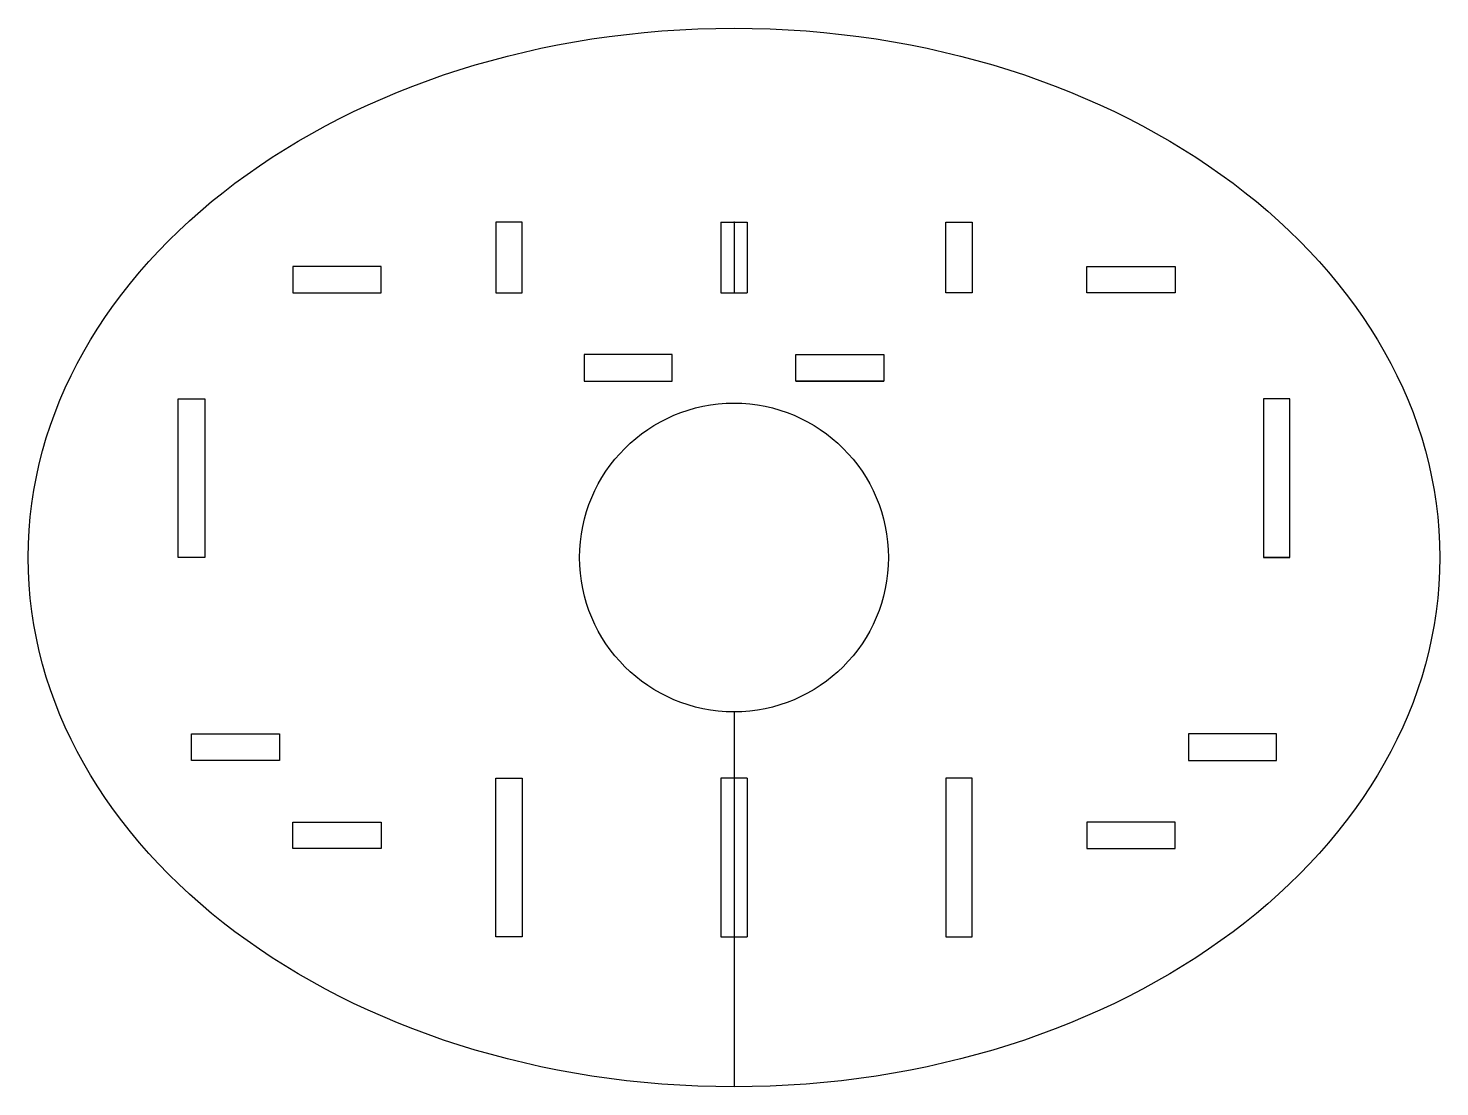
# Model space of a CAD drawing. Header units: inches. Extents: x -21.5 to 1.9, y -10.2 to 3.9.
# Drawn here: x -21.45 to -15.16, y -10.24 to -5.52 of the extents above.
import ezdxf

# ---------------------------------------------------------------- set-up
doc = ezdxf.new("R2010")
doc.units = ezdxf.units.IN
doc.header["$MEASUREMENT"] = 0
doc.header["$PDSIZE"] = -1
doc.linetypes.add('CENTERX2', pattern=[0.8, 0.5, -0.1, 0.1, -0.1])

msp = doc.modelspace()

# ---------------------------------------------------------------- linework, layer by layer
at = {"color": 7, "linetype": 'Continuous'}
for p, q in [((-19.2497, -6.3847), (-19.3678, -6.3847)), ((-19.3678, -6.3847), (-19.3678, -6.6997)), ((-19.2497, -6.6997), (-19.2497, -6.3847)), ((-18.3639, -6.3847), (-18.3639, -6.6997)), ((-18.3639, -6.3847), (-18.2458, -6.3847)), ((-18.3048, -6.3847), (-18.3048, -6.6997)), ((-18.2458, -6.3847), (-18.2458, -6.6997)), ((-17.36, -6.3847), (-17.2418, -6.3847)), ((-17.36, -6.6997), (-17.36, -6.3847)), ((-17.2418, -6.3847), (-17.2418, -6.6997)), ((-20.2733, -6.5816), (-20.2733, -6.6997)), ((-19.8796, -6.5816), (-20.2733, -6.5816)), ((-19.8796, -6.6997), (-19.8796, -6.5816)), ((-16.73, -6.6997), (-16.73, -6.5816)), ((-16.73, -6.5816), (-16.3363, -6.5816)), ((-16.3363, -6.5816), (-16.3363, -6.6997)), ((-20.2733, -6.6997), (-19.8796, -6.6997)), ((-19.3678, -6.6997), (-19.2497, -6.6997)), ((-18.3639, -6.6997), (-18.2458, -6.6997)), ((-17.2418, -6.6997), (-17.36, -6.6997)), ((-16.3363, -6.6997), (-16.73, -6.6997)), ((-18.5804, -6.9753), (-18.9741, -6.9753)), ((-18.9741, -6.9753), (-18.9741, -7.0934)), ((-18.5804, -7.0934), (-18.5804, -6.9753)), ((-18.0292, -6.9753), (-17.6355, -6.9753)), ((-18.0292, -7.0934), (-18.0292, -6.9753)), ((-17.6355, -6.9753), (-17.6355, -7.0934)), ((-18.9741, -7.0934), (-18.5804, -7.0934)), ((-17.6355, -7.0934), (-18.0292, -7.0934)), ((-20.7851, -7.8808), (-20.7851, -7.1721)), ((-20.7851, -7.1721), (-20.667, -7.1721)), ((-20.667, -7.1721), (-20.667, -7.8808)), ((-15.9426, -7.1721), (-15.9426, -7.8808)), ((-15.8245, -7.1721), (-15.9426, -7.1721)), ((-15.8245, -7.8808), (-15.8245, -7.1721)), ((-20.667, -7.8808), (-20.7851, -7.8808)), ((-15.9426, -7.8808), (-15.8245, -7.8808)), ((-18.3048, -8.5697), (-18.3048, -10.243)), ((-20.7261, -8.6682), (-20.3324, -8.6682)), ((-20.7261, -8.7863), (-20.7261, -8.6682)), ((-20.3324, -8.6682), (-20.3324, -8.7863)), ((-16.2773, -8.6682), (-16.2773, -8.7863)), ((-15.8836, -8.6682), (-16.2773, -8.6682)), ((-15.8836, -8.7863), (-15.8836, -8.6682)), ((-20.3324, -8.7863), (-20.7261, -8.7863)), ((-16.2773, -8.7863), (-15.8836, -8.7863)), ((-19.3678, -9.5737), (-19.3678, -8.865)), ((-19.3678, -8.865), (-19.2497, -8.865)), ((-19.2497, -8.865), (-19.2497, -9.5737)), ((-18.2458, -8.865), (-18.3639, -8.865)), ((-18.3639, -8.865), (-18.3639, -9.5737)), ((-18.2458, -8.865), (-18.2458, -9.5737)), ((-17.2418, -8.865), (-17.36, -8.865)), ((-17.36, -8.865), (-17.36, -9.5737)), ((-17.2418, -9.5737), (-17.2418, -8.865)), ((-20.2733, -9.0619), (-19.8796, -9.0619)), ((-20.2733, -9.18), (-20.2733, -9.0619)), ((-19.8796, -9.0619), (-19.8796, -9.18)), ((-16.73, -9.0619), (-16.73, -9.18)), ((-16.3363, -9.0619), (-16.73, -9.0619)), ((-16.3363, -9.18), (-16.3363, -9.0619)), ((-19.8796, -9.18), (-20.2733, -9.18)), ((-16.73, -9.18), (-16.3363, -9.18)), ((-19.2497, -9.5737), (-19.3678, -9.5737)), ((-18.3639, -9.5737), (-18.2458, -9.5737)), ((-17.36, -9.5737), (-17.2418, -9.5737))]:
    msp.add_line(p, q, dxfattribs=at)
at = {"color": 7, "linetype": 'CENTERX2'}
for p, q in [((-18.9741, -7.0934), (-18.5804, -7.0934)), ((-18.0292, -7.0934), (-17.6355, -7.0934)), ((-20.667, -7.8808), (-20.7851, -7.8808)), ((-15.8245, -7.8808), (-15.9426, -7.8808)), ((-18.3048, -8.5697), (-18.3048, -8.6682))]:
    msp.add_line(p, q, dxfattribs=at)
at = {"color": 7, "linetype": 'Continuous'}
msp.add_circle((-18.3048, -7.8808), 0.689, dxfattribs=at)
msp.add_ellipse((-18.3048, -7.8808), major_axis=(-3.1496, 0), ratio=0.75, dxfattribs=at)
for p in [(-18.3048, -6.3847), (-18.3048, -6.6997), (-18.3048, -8.865), (-18.3048, -9.5737)]:
    msp.add_point(p, dxfattribs=at)

doc.saveas('drawing.dxf')
